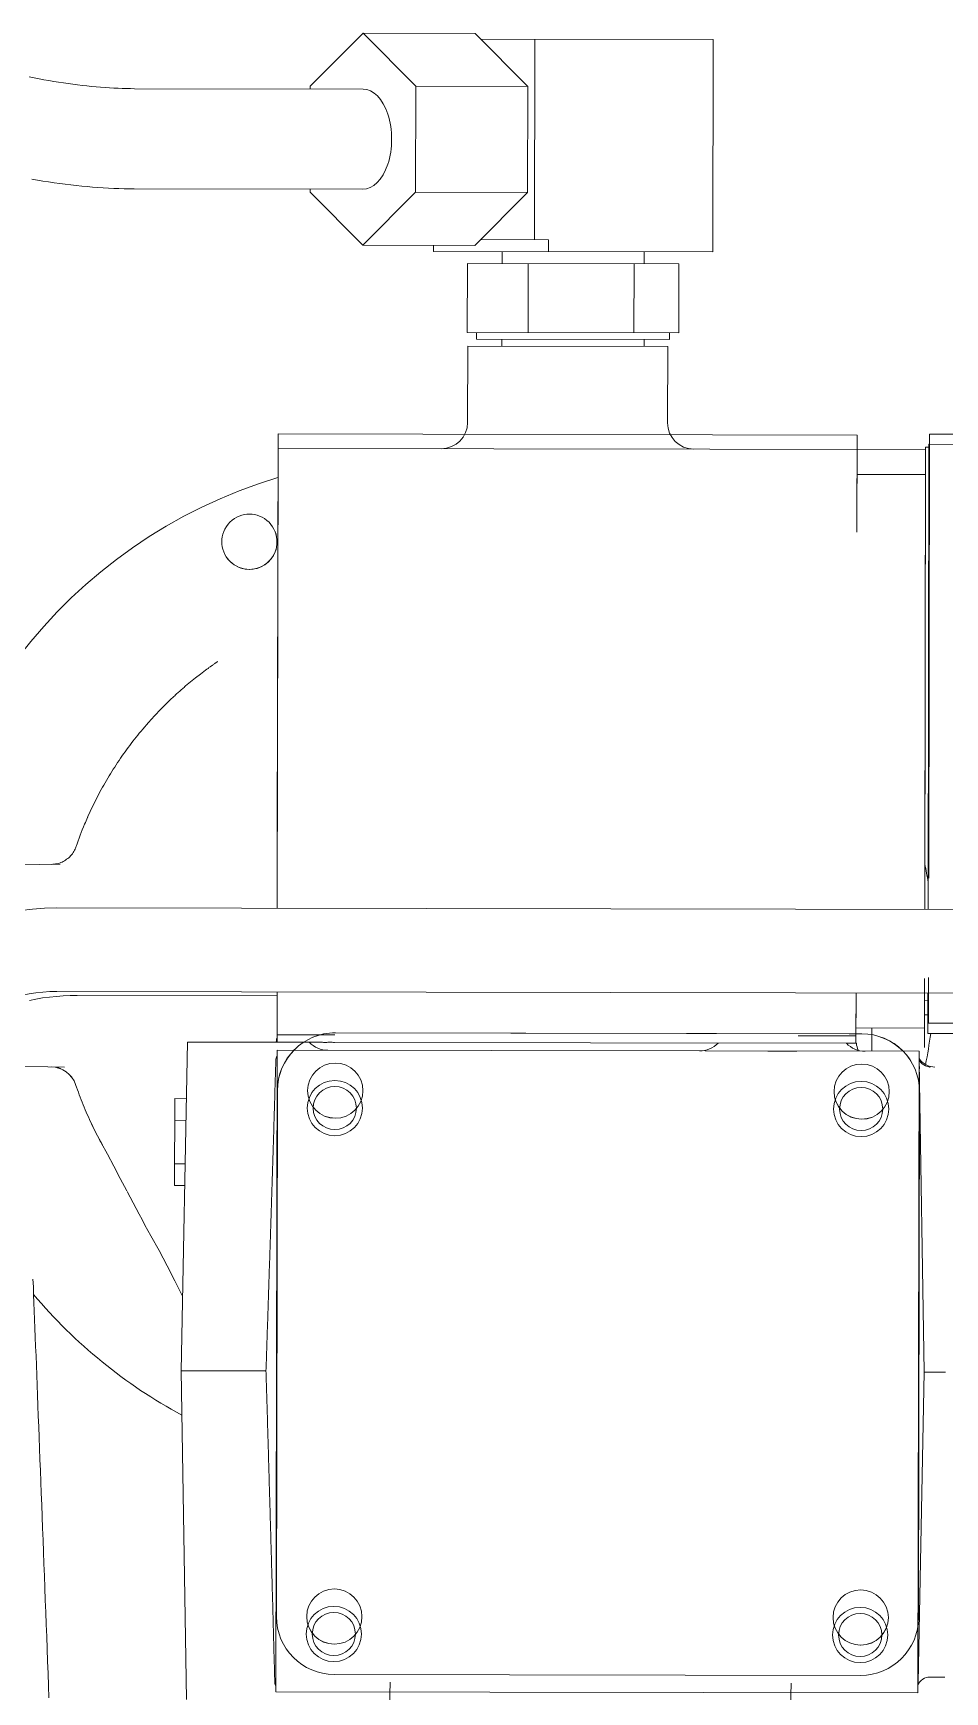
# Model space of a CAD drawing. Extents: x 766778 to 845620, y 133762 to 209800.
# Drawn here: x 786661.9 to 786835.1, y 191292.9 to 191608.3 of the extents above; entities that cross this region are included whole.
import ezdxf

# ---------------------------------------------------------------- set-up
doc = ezdxf.new("R2010")
doc.units = 0
doc.header["$MEASUREMENT"] = 0
doc.layers.get('0').update_dxf_attribs({"color": 1, "linetype": 'CONTINUOUS'})
doc.layers.add('LA-4748_SHOWN', color=2, linetype='CONTINUOUS', lineweight=53)
doc.layers.add('LA-5075_SHOWN', color=2, linetype='CONTINUOUS', lineweight=53)

# ---------------------------------------------------------------- blocks, each defined once
blk = doc.blocks.new('HE 3516C HSL RH')
at = {"layer": 'LA-5075_SHOWN', "color": 252, "lineweight": 5}
for p, q in [((-6551.45, 1142.06), (-6441.45, 1142.06)), ((-6551.45, 1142.06), (-6551.45, 1065.04)), ((-6441.45, 1123.56), (-6441.45, 1142.06)), ((-6427.66, 1057.83), (-6427.66, 1142.26)), ((-6399.66, 1142.26), (-6427.66, 1142.26)), ((-6428.45, 1057.83), (-6428.45, 1139.76)), ((-6427.66, 1139.76), (-6428.45, 1139.76)), ((-6428.45, 1134.56), (-6441.45, 1134.56)), ((-6428.45, 1025.65), (-6428.45, 1038.76)), ((-6427.66, 1030.26), (-6427.66, 1038.96)), ((-6441.45, 1035.56), (-6441.45, 1028.6)), ((-6427.66, 1031.86), (-6428.45, 1031.86)), ((-6467.97, 1028.23), (-6540.35, 1028.23)), ((-6440.35, 1028.22), (-6540.35, 1028.22)), ((-6440.35, 1028.23), (-6442.75, 1028.23)), ((-6399.66, 1030.26), (-6427.66, 1030.26)), ((-6551.35, 917.22), (-6551.35, 1017.23)), ((-6429.35, 917.22), (-6429.35, 1017.23)), ((-6540.35, 906.22), (-6440.35, 906.22))]:
    blk.add_line(p, q, dxfattribs=at)
at = {"layer": 'LA-5075_SHOWN', "color": 252, "lineweight": 5, "flags": 128}
for points in [[(-6529.84, 900), (-6529.79, 902.4), (-6529.74, 904.78)], [(-6453.53, 904.73), (-6453.57, 902.38), (-6453.62, 900)]]:
    blk.add_lwpolyline(points, dxfattribs=at)
at = {"layer": 'LA-5075_SHOWN', "color": 252, "lineweight": 5}
for centre, major_axis, start_param, end_param in [((-6540.35, 1017.22), (-11, 0), 4.712389, 6.283185), ((-6540.35, 1017.23), (-11, 0), 4.712389, 5.126991), ((-6440.35, 1017.23), (11, 0), 0, 1.570796), ((-6440.35, 1017.22), (11, 0), 0, 1.570796), ((-6540.35, 1017.23), (-11, 0), 5.493919, 6.283185), ((-6540.35, 1017.23), (-5.25, -0.01), 0, 3.139316), ((-6440.35, 1017.23), (-5.25, -0.01), 0, 3.139316), ((-6540.35, 917.22), (-11, 0), 0, 1.570796), ((-6540.35, 917.23), (-5.25, -0.01), 0, 3.139316), ((-6440.35, 917.23), (-5.25, -0.01), 0, 3.139316), ((-6440.35, 917.22), (11, 0), 4.712389, 6.283185)]:
    blk.add_ellipse(centre, major_axis=major_axis, ratio=0.999999, start_param=start_param, end_param=end_param, dxfattribs=at)
for centre in [(-6540.35, 1017.22), (-6440.35, 1017.22), (-6540.35, 917.22), (-6440.35, 917.22)]:
    blk.add_ellipse(centre, major_axis=(5.25, 0), ratio=0.999999, dxfattribs=at)
blk = doc.blocks.new('A$C7EB86452')
at = {"rotation": 352.0000000000881}
blk.add_blockref('HE 3516C HSL RH', (6185.31, -1654.92), dxfattribs=at)
blk = doc.blocks.new('ENGINE')
at = {"layer": 'LA-4748_SHOWN', "color": 252, "lineweight": 5}
for p, q in [((945677.65, 206298.76), (945667.58, 206288.74)), ((945698.95, 206298.65), (945677.65, 206298.76)), ((945687.61, 206288.63), (945677.65, 206298.76)), ((945708.91, 206288.52), (945698.95, 206298.65)), ((945700.05, 206297.54), (945744.15, 206297.3)), ((945710.08, 206259.38), (945710.28, 206297.48)), ((945743.94, 206256.95), (945744.15, 206297.3)), ((945614.18, 206290.69), (945615.12, 206290.49)), ((945615.12, 206290.49), (945616.06, 206290.31)), ((945616.06, 206290.31), (945616.99, 206290.13)), ((945616.99, 206290.13), (945617.92, 206289.96)), ((945617.92, 206289.96), (945618.84, 206289.8)), ((945618.84, 206289.8), (945619.76, 206289.65)), ((945619.76, 206289.65), (945620.68, 206289.51)), ((945620.68, 206289.51), (945621.59, 206289.37)), ((945621.59, 206289.37), (945622.49, 206289.24)), ((945622.49, 206289.24), (945623.38, 206289.12)), ((945623.38, 206289.12), (945624.27, 206289.01)), ((945624.27, 206289.01), (945625.15, 206288.91)), ((945625.15, 206288.91), (945626.02, 206288.82)), ((945626.02, 206288.82), (945626.89, 206288.73)), ((945626.89, 206288.73), (945627.74, 206288.66)), ((945627.74, 206288.66), (945628.58, 206288.59)), ((945628.58, 206288.59), (945629.42, 206288.53)), ((945629.42, 206288.53), (945630.24, 206288.48)), ((945630.24, 206288.48), (945631.05, 206288.44)), ((945631.05, 206288.44), (945631.85, 206288.41)), ((945631.85, 206288.41), (945632.64, 206288.38)), ((945632.64, 206288.38), (945633.42, 206288.37)), ((945633.42, 206288.37), (945634.18, 206288.36)), ((945634.18, 206288.36), (945677.59, 206288.13)), ((945667.58, 206288.74), (945667.58, 206288.18)), ((945687.51, 206268.47), (945687.61, 206288.63)), ((945708.91, 206288.52), (945687.61, 206288.63)), ((945708.8, 206268.36), (945708.91, 206288.52)), ((945614.59, 206271.21), (945615.66, 206271.02)), ((945615.66, 206271.02), (945616.72, 206270.84)), ((945616.72, 206270.84), (945617.79, 206270.68)), ((945617.79, 206270.68), (945618.85, 206270.52)), ((945618.85, 206270.52), (945619.9, 206270.37)), ((945619.9, 206270.37), (945620.96, 206270.23)), ((945620.96, 206270.23), (945622, 206270.1)), ((945622, 206270.1), (945623.04, 206269.98)), ((945623.04, 206269.98), (945624.08, 206269.87)), ((945624.08, 206269.87), (945625.11, 206269.77)), ((945625.11, 206269.77), (945626.14, 206269.68)), ((945626.14, 206269.68), (945627.15, 206269.6)), ((945627.15, 206269.6), (945628.16, 206269.52)), ((945628.16, 206269.52), (945629.17, 206269.46)), ((945629.17, 206269.46), (945630.17, 206269.41)), ((945630.17, 206269.41), (945631.16, 206269.37)), ((945631.16, 206269.37), (945632.14, 206269.34)), ((945632.14, 206269.34), (945633.11, 206269.32)), ((945633.11, 206269.32), (945634.08, 206269.31)), ((945634.08, 206269.31), (945677.49, 206269.08)), ((945667.48, 206269.13), (945667.48, 206268.58)), ((945667.48, 206268.58), (945677.44, 206258.44)), ((945677.44, 206258.44), (945687.51, 206268.47)), ((945708.8, 206268.36), (945687.51, 206268.47)), ((945698.74, 206258.33), (945708.8, 206268.36)), ((945698.74, 206258.33), (945677.44, 206258.44)), ((945690.87, 206257.23), (945690.88, 206258.37)), ((945699.85, 206259.44), (945712.74, 206259.37)), ((945712.73, 206257.12), (945712.74, 206259.37)), ((945690.87, 206257.23), (945743.94, 206256.95)), ((945697.24, 206241.8), (945697.31, 206254.9)), ((945697.31, 206254.9), (945737.48, 206254.69)), ((945703.91, 206257.17), (945703.9, 206254.87)), ((945708.8, 206241.74), (945708.87, 206254.84)), ((945728.89, 206241.63), (945728.96, 206254.73)), ((945730.9, 206257.02), (945730.89, 206254.72)), ((945737.41, 206241.59), (945737.48, 206254.69)), ((945697.24, 206241.8), (945737.41, 206241.59)), ((945698.98, 206241.79), (945698.97, 206240.52)), ((945735.67, 206241.6), (945735.67, 206240.33)), ((945697.32, 206239.18), (945697.24, 206224.68)), ((945735.32, 206238.98), (945697.32, 206239.18)), ((945698.97, 206240.52), (945735.67, 206240.33)), ((945703.82, 206240.5), (945703.82, 206239.15)), ((945730.81, 206240.35), (945730.81, 206239)), ((945735.32, 206238.98), (945735.24, 206224.48)), ((945661.22, 206219.87), (945660.76, 206132.42)), ((945661.22, 206219.87), (945784.22, 206219.22)), ((945784.4, 206131.77), (945784.86, 206220.22)), ((945784.86, 206220.22), (945812.86, 206220.07)), ((945771.22, 206219.29), (945771.16, 206208.29)), ((945783.76, 206131.77), (945784.22, 206219.22)), ((945653.81, 206207.03), (945653.33, 206206.81)), ((945654.29, 206207.19), (945653.81, 206207.03)), ((945654.77, 206207.3), (945654.29, 206207.19)), ((945655.26, 206207.37), (945654.77, 206207.3)), ((945655.74, 206207.39), (945655.26, 206207.37)), ((945656.23, 206207.36), (945655.74, 206207.39)), ((945656.71, 206207.29), (945656.23, 206207.36)), ((945657.19, 206207.18), (945656.71, 206207.29)), ((945657.67, 206207.01), (945657.19, 206207.18)), ((945658.15, 206206.79), (945657.67, 206207.01)), ((945650.84, 206204.1), (945650.68, 206203.61)), ((945651.07, 206204.57), (945650.84, 206204.1)), ((945651.34, 206205.03), (945651.07, 206204.57)), ((945651.66, 206205.47), (945651.34, 206205.03)), ((945652.02, 206205.87), (945651.66, 206205.47)), ((945652.43, 206206.23), (945652.02, 206205.87)), ((945652.87, 206206.55), (945652.43, 206206.23)), ((945653.33, 206206.81), (945652.87, 206206.55)), ((945658.61, 206206.52), (945658.15, 206206.79)), ((945659.04, 206206.2), (945658.61, 206206.52)), ((945659.45, 206205.83), (945659.04, 206206.2)), ((945659.81, 206205.43), (945659.45, 206205.83)), ((945660.12, 206204.99), (945659.81, 206205.43)), ((945660.39, 206204.52), (945660.12, 206204.99)), ((945660.61, 206204.04), (945660.39, 206204.52)), ((945660.77, 206203.56), (945660.61, 206204.04)), ((945650.49, 206202.64), (945650.47, 206202.17)), ((945650.47, 206202.17), (945650.49, 206201.69)), ((945650.56, 206203.12), (945650.49, 206202.64)), ((945650.49, 206201.69), (945650.55, 206201.21)), ((945650.55, 206201.21), (945650.66, 206200.72)), ((945650.68, 206203.61), (945650.56, 206203.12)), ((945650.66, 206200.72), (945650.82, 206200.23)), ((945660.59, 206200.18), (945660.76, 206200.67)), ((945660.76, 206200.67), (945660.87, 206201.15)), ((945660.88, 206203.07), (945660.77, 206203.56)), ((945660.87, 206201.15), (945660.94, 206201.64)), ((945660.95, 206202.58), (945660.88, 206203.07)), ((945660.94, 206201.64), (945660.97, 206202.11)), ((945660.97, 206202.11), (945660.95, 206202.58)), ((945650.82, 206200.23), (945651.04, 206199.75)), ((945651.04, 206199.75), (945651.31, 206199.29)), ((945651.31, 206199.29), (945651.62, 206198.85)), ((945651.62, 206198.85), (945651.98, 206198.45)), ((945651.98, 206198.45), (945652.39, 206198.08)), ((945652.39, 206198.08), (945652.82, 206197.76)), ((945652.82, 206197.76), (945653.28, 206197.49)), ((945653.28, 206197.49), (945653.76, 206197.27)), ((945657.62, 206197.25), (945658.1, 206197.46)), ((945658.1, 206197.46), (945658.56, 206197.73)), ((945658.56, 206197.73), (945659, 206198.05)), ((945659, 206198.05), (945659.41, 206198.41)), ((945659.41, 206198.41), (945659.77, 206198.81)), ((945659.77, 206198.81), (945660.09, 206199.24)), ((945660.09, 206199.24), (945660.37, 206199.7)), ((945660.37, 206199.7), (945660.59, 206200.18)), ((945653.76, 206197.27), (945654.24, 206197.1)), ((945654.24, 206197.1), (945654.72, 206196.98)), ((945654.72, 206196.98), (945655.2, 206196.91)), ((945655.2, 206196.91), (945655.69, 206196.89)), ((945655.69, 206196.89), (945656.17, 206196.91)), ((945656.17, 206196.91), (945656.66, 206196.97)), ((945656.66, 206196.97), (945657.14, 206197.08)), ((945657.14, 206197.08), (945657.62, 206197.25)), ((945648.34, 206178.51), (945648.25, 206178.44)), ((945648.44, 206178.58), (945648.34, 206178.51)), ((945648.54, 206178.65), (945648.44, 206178.58)), ((945648.64, 206178.72), (945648.54, 206178.65)), ((945648.74, 206178.78), (945648.64, 206178.72)), ((945648.84, 206178.85), (945648.74, 206178.78)), ((945648.94, 206178.92), (945648.84, 206178.85)), ((945649.04, 206178.99), (945648.94, 206178.92)), ((945649.13, 206179.06), (945649.04, 206178.99)), ((945649.23, 206179.13), (945649.13, 206179.06)), ((945649.33, 206179.19), (945649.23, 206179.13)), ((945649.43, 206179.26), (945649.33, 206179.19)), ((945649.53, 206179.33), (945649.43, 206179.26)), ((945649.63, 206179.4), (945649.53, 206179.33)), ((945643.5, 206174.76), (945644.42, 206175.53)), ((945644.42, 206175.53), (945645.36, 206176.28)), ((945645.36, 206176.28), (945646.31, 206177.01)), ((945646.31, 206177.01), (945647.27, 206177.73)), ((945647.37, 206177.81), (945647.27, 206177.73)), ((945647.46, 206177.88), (945647.37, 206177.81)), ((945647.56, 206177.95), (945647.46, 206177.88)), ((945647.66, 206178.02), (945647.56, 206177.95)), ((945647.76, 206178.09), (945647.66, 206178.02)), ((945647.85, 206178.16), (945647.76, 206178.09)), ((945647.95, 206178.23), (945647.85, 206178.16)), ((945648.05, 206178.3), (945647.95, 206178.23)), ((945648.15, 206178.37), (945648.05, 206178.3)), ((945648.25, 206178.44), (945648.15, 206178.37)), ((945640.68, 206172.24), (945640.53, 206172.11)), ((945640.82, 206172.38), (945640.68, 206172.24)), ((945640.97, 206172.52), (945640.82, 206172.38)), ((945641.12, 206172.65), (945640.97, 206172.52)), ((945641.26, 206172.79), (945641.12, 206172.65)), ((945641.41, 206172.92), (945641.26, 206172.79)), ((945641.56, 206173.06), (945641.41, 206172.92)), ((945641.7, 206173.19), (945641.56, 206173.06)), ((945641.85, 206173.32), (945641.7, 206173.19)), ((945642, 206173.46), (945641.85, 206173.32)), ((945642.15, 206173.59), (945642, 206173.46)), ((945642.3, 206173.72), (945642.15, 206173.59)), ((945642.45, 206173.85), (945642.3, 206173.72)), ((945642.59, 206173.98), (945642.45, 206173.85)), ((945642.74, 206174.11), (945642.59, 206173.98)), ((945642.89, 206174.24), (945642.74, 206174.11)), ((945643.05, 206174.37), (945642.89, 206174.24)), ((945643.2, 206174.5), (945643.05, 206174.37)), ((945643.35, 206174.63), (945643.2, 206174.5)), ((945643.5, 206174.76), (945643.35, 206174.63)), ((945636.42, 206167.87), (945637.57, 206169.12)), ((945637.57, 206169.12), (945638.75, 206170.35)), ((945638.75, 206170.35), (945639.96, 206171.56)), ((945640.1, 206171.69), (945639.96, 206171.56)), ((945640.25, 206171.83), (945640.1, 206171.69)), ((945640.39, 206171.97), (945640.25, 206171.83)), ((945640.53, 206172.11), (945640.39, 206171.97)), ((945634.99, 206166.2), (945634.67, 206165.82)), ((945635.31, 206166.58), (945634.99, 206166.2)), ((945635.31, 206166.58), (945636.42, 206167.87)), ((945632.53, 206163.08), (945632.23, 206162.68)), ((945632.83, 206163.48), (945632.53, 206163.08)), ((945633.13, 206163.88), (945632.83, 206163.48)), ((945633.43, 206164.27), (945633.13, 206163.88)), ((945633.74, 206164.66), (945633.43, 206164.27)), ((945634.05, 206165.05), (945633.74, 206164.66)), ((945634.36, 206165.44), (945634.05, 206165.05)), ((945634.67, 206165.82), (945634.36, 206165.44)), ((945630.24, 206159.82), (945629.97, 206159.4)), ((945630.52, 206160.23), (945630.24, 206159.82)), ((945630.8, 206160.65), (945630.52, 206160.23)), ((945631.08, 206161.06), (945630.8, 206160.65)), ((945631.36, 206161.47), (945631.08, 206161.06)), ((945631.65, 206161.87), (945631.36, 206161.47)), ((945631.94, 206162.28), (945631.65, 206161.87)), ((945632.23, 206162.68), (945631.94, 206162.28)), ((945628.14, 206156.42), (945627.89, 206155.98)), ((945628.39, 206156.85), (945628.14, 206156.42)), ((945628.65, 206157.28), (945628.39, 206156.85)), ((945628.91, 206157.71), (945628.65, 206157.28)), ((945629.17, 206158.13), (945628.91, 206157.71)), ((945629.43, 206158.56), (945629.17, 206158.13)), ((945629.7, 206158.98), (945629.43, 206158.56)), ((945629.97, 206159.4), (945629.7, 206158.98)), ((945626.3, 206153.04), (945627.4, 206155.11)), ((945627.64, 206155.55), (945627.4, 206155.11)), ((945627.89, 206155.98), (945627.64, 206155.55)), ((945624.86, 206150.02), (945625.27, 206150.93)), ((945625.27, 206150.93), (945626.3, 206153.04)), ((945624.76, 206149.81), (945624.76, 206149.81)), ((945624.76, 206149.8), (945624.76, 206149.81)), ((945624.77, 206149.83), (945624.78, 206149.84)), ((945624.77, 206149.83), (945624.77, 206149.83)), ((945624.77, 206149.82), (945624.77, 206149.83)), ((945624.77, 206149.82), (945624.77, 206149.82)), ((945624.77, 206149.81), (945624.77, 206149.82)), ((945624.78, 206149.85), (945624.79, 206149.86)), ((945624.78, 206149.85), (945624.78, 206149.85)), ((945624.78, 206149.84), (945624.78, 206149.85)), ((945624.79, 206149.88), (945624.8, 206149.89)), ((945624.79, 206149.87), (945624.79, 206149.88)), ((945624.79, 206149.86), (945624.79, 206149.87)), ((945624.8, 206149.9), (945624.81, 206149.91)), ((945624.8, 206149.89), (945624.8, 206149.9)), ((945624.81, 206149.92), (945624.82, 206149.93)), ((945624.81, 206149.91), (945624.81, 206149.92)), ((945624.82, 206149.94), (945624.83, 206149.95)), ((945624.82, 206149.93), (945624.82, 206149.94)), ((945624.83, 206149.96), (945624.84, 206149.98)), ((945624.83, 206149.95), (945624.83, 206149.96)), ((945624.84, 206149.98), (945624.85, 206149.99)), ((945624.85, 206149.99), (945624.85, 206150.01)), ((945622.27, 206143.59), (945622.39, 206143.82)), ((945622.39, 206143.82), (945622.49, 206144.05)), ((945622.49, 206144.05), (945622.58, 206144.29)), ((945603.8, 206140.76), (945619.55, 206140.95)), ((945617.92, 206140.93), (945618.17, 206140.94)), ((945618.17, 206140.94), (945618.43, 206140.96)), ((945618.43, 206140.96), (945618.68, 206141)), ((945618.68, 206141), (945618.93, 206141.05)), ((945618.93, 206141.05), (945619.18, 206141.11)), ((945619.18, 206141.11), (945619.42, 206141.18)), ((945619.42, 206141.18), (945619.66, 206141.27)), ((945619.66, 206141.27), (945619.9, 206141.37)), ((945619.9, 206141.37), (945620.13, 206141.48)), ((945620.13, 206141.48), (945620.35, 206141.6)), ((945620.35, 206141.6), (945620.57, 206141.73)), ((945620.57, 206141.73), (945620.78, 206141.88)), ((945620.78, 206141.88), (945620.98, 206142.03)), ((945620.98, 206142.03), (945621.18, 206142.19)), ((945621.18, 206142.19), (945621.36, 206142.37)), ((945621.36, 206142.37), (945621.54, 206142.55)), ((945621.54, 206142.55), (945621.71, 206142.74)), ((945621.71, 206142.74), (945621.87, 206142.94)), ((945621.87, 206142.94), (945622.01, 206143.15)), ((945622.01, 206143.15), (945622.15, 206143.37)), ((945622.15, 206143.37), (945622.27, 206143.59)), ((945618.9, 206132.64), (945796.69, 206131.7)), ((945614.86, 206115.32), (945616.13, 206115.53)), ((945616.13, 206115.53), (945617.42, 206115.69)), ((945617.42, 206115.69), (945618.73, 206115.82)), ((945618.73, 206115.82), (945620.05, 206115.92)), ((945618.81, 206116.76), (945796.61, 206115.82)), ((945620.05, 206115.92), (945621.38, 206115.97)), ((945621.38, 206115.97), (945622.71, 206115.98)), ((945622.71, 206115.98), (945660.67, 206115.78)), ((945660.63, 206106.96), (945660.68, 206116.54)), ((945770.62, 206106.38), (945770.67, 206115.96)), ((945783.67, 206115.89), (945783.64, 206109.22)), ((945784.27, 206108.22), (945784.31, 206115.89)), ((945613.61, 206115.08), (945614.86, 206115.32)), ((945783.67, 206114.5), (945784.31, 206114.41)), ((945783.64, 206109.22), (945770.64, 206109.29)), ((945773.64, 206109.28), (945773.62, 206104.87)), ((945643.63, 206107.05), (945642.21, 206044.56)), ((945655.87, 206106.99), (945643.63, 206107.05)), ((945655.97, 206106.99), (945655.87, 206106.99)), ((945656.07, 206106.98), (945655.97, 206106.99)), ((945656.17, 206106.98), (945656.07, 206106.98)), ((945656.27, 206106.98), (945656.17, 206106.98)), ((945656.37, 206106.98), (945656.27, 206106.98)), ((945656.46, 206106.98), (945656.37, 206106.98)), ((945656.56, 206106.98), (945656.46, 206106.98)), ((945656.66, 206106.98), (945656.56, 206106.98)), ((945656.76, 206106.98), (945656.66, 206106.98)), ((945656.86, 206106.98), (945656.76, 206106.98)), ((945656.95, 206106.98), (945656.86, 206106.98)), ((945657.05, 206106.98), (945656.95, 206106.98)), ((945657.15, 206106.98), (945657.05, 206106.98)), ((945657.24, 206106.98), (945657.15, 206106.98)), ((945657.34, 206106.98), (945657.24, 206106.98)), ((945657.44, 206106.98), (945657.34, 206106.98)), ((945657.53, 206106.98), (945657.44, 206106.98)), ((945657.63, 206106.98), (945657.53, 206106.98)), ((945657.72, 206106.98), (945657.63, 206106.98)), ((945657.82, 206106.98), (945657.72, 206106.98)), ((945657.91, 206106.98), (945657.82, 206106.98)), ((945658, 206106.97), (945657.91, 206106.98)), ((945658.1, 206106.97), (945658, 206106.97)), ((945658.19, 206106.97), (945658.1, 206106.97)), ((945658.28, 206106.97), (945658.19, 206106.97)), ((945658.37, 206106.97), (945658.28, 206106.97)), ((945658.46, 206106.97), (945658.37, 206106.97)), ((945658.55, 206106.97), (945658.46, 206106.97)), ((945658.65, 206106.97), (945658.55, 206106.97)), ((945658.74, 206106.97), (945658.65, 206106.97)), ((945658.84, 206106.97), (945658.74, 206106.97)), ((945658.94, 206106.97), (945658.84, 206106.97)), ((945659.04, 206106.97), (945658.94, 206106.97)), ((945659.14, 206106.97), (945659.04, 206106.97)), ((945659.24, 206106.97), (945659.14, 206106.97)), ((945659.35, 206106.97), (945659.24, 206106.97)), ((945659.45, 206106.97), (945659.35, 206106.97)), ((945659.56, 206106.97), (945659.45, 206106.97)), ((945659.67, 206106.97), (945659.56, 206106.97)), ((945659.78, 206106.97), (945659.67, 206106.97)), ((945659.88, 206106.96), (945659.78, 206106.97)), ((945659.99, 206106.96), (945659.88, 206106.96)), ((945659.98, 206106.96), (945659.98, 206106.96)), ((945660.1, 206106.96), (945659.99, 206106.96)), ((945660.22, 206106.96), (945660.1, 206106.96)), ((945660.33, 206106.96), (945660.22, 206106.96)), ((945660.44, 206106.96), (945660.33, 206106.96)), ((945660.55, 206106.96), (945660.44, 206106.96)), ((945660.48, 206106.96), (945660.53, 206107.31)), ((945660.53, 206107.31), (945660.56, 206107.66)), ((945660.66, 206106.96), (945660.55, 206106.96)), ((945660.63, 206108.37), (945671.63, 206108.31)), ((945666.74, 206106.93), (945660.66, 206106.96)), ((945666.92, 206106.93), (945666.74, 206106.93)), ((945667.11, 206106.93), (945666.92, 206106.93)), ((945667.3, 206106.93), (945667.11, 206106.93)), ((945667.49, 206106.92), (945667.3, 206106.93)), ((945667.69, 206106.92), (945667.49, 206106.92)), ((945667.88, 206106.92), (945667.69, 206106.92)), ((945668.08, 206106.92), (945667.88, 206106.92)), ((945668.28, 206106.92), (945668.08, 206106.92)), ((945668.48, 206106.92), (945668.28, 206106.92)), ((945668.68, 206106.92), (945668.48, 206106.92)), ((945668.88, 206106.92), (945668.68, 206106.92)), ((945669.08, 206106.92), (945668.88, 206106.92)), ((945669.28, 206106.92), (945669.08, 206106.92)), ((945669.48, 206106.91), (945669.28, 206106.92)), ((945669.69, 206106.91), (945669.48, 206106.91)), ((945669.89, 206106.91), (945669.69, 206106.91)), ((945670.1, 206106.91), (945669.89, 206106.91)), ((945670.3, 206106.91), (945670.1, 206106.91)), ((945670.51, 206106.91), (945670.3, 206106.91)), ((945670.71, 206106.91), (945670.51, 206106.91)), ((945670.92, 206106.91), (945670.71, 206106.91)), ((945671.13, 206106.91), (945670.92, 206106.91)), ((945671.33, 206106.9), (945671.13, 206106.91)), ((945671.54, 206106.9), (945671.33, 206106.9)), ((945671.54, 206106.9), (945768.79, 206106.39)), ((945759.63, 206107.85), (945770.63, 206107.79)), ((945768.94, 206106.39), (945768.79, 206106.39)), ((945769.09, 206106.39), (945768.94, 206106.39)), ((945769.23, 206106.39), (945769.09, 206106.39)), ((945769.36, 206106.39), (945769.23, 206106.39)), ((945769.49, 206106.39), (945769.36, 206106.39)), ((945769.62, 206106.39), (945769.49, 206106.39)), ((945769.73, 206106.39), (945769.62, 206106.39)), ((945769.84, 206106.39), (945769.73, 206106.39)), ((945769.95, 206106.39), (945769.84, 206106.39)), ((945770.05, 206106.39), (945769.95, 206106.39)), ((945770.14, 206106.38), (945770.05, 206106.39)), ((945770.22, 206106.38), (945770.14, 206106.38)), ((945770.3, 206106.38), (945770.22, 206106.38)), ((945770.37, 206106.38), (945770.3, 206106.38)), ((945770.43, 206106.38), (945770.37, 206106.38)), ((945770.49, 206106.38), (945770.43, 206106.38)), ((945770.54, 206106.38), (945770.49, 206106.38)), ((945770.58, 206106.38), (945770.54, 206106.38)), ((945770.62, 206106.38), (945770.58, 206106.38)), ((945770.65, 206106.38), (945770.62, 206106.38)), ((945770.67, 206106.38), (945770.65, 206106.38)), ((945770.69, 206106.38), (945770.67, 206106.38)), ((945770.7, 206106.38), (945770.69, 206106.38)), ((945770.7, 206106.38), (945770.7, 206106.38)), ((945784.27, 206108.22), (945812.27, 206108.07)), ((945660.62, 206105.46), (945659.98, 205983.46)), ((945660.36, 206102.52), (945660.38, 206103.01)), ((945660.38, 206103.01), (945660.4, 206103.5)), ((945782.62, 206104.82), (945660.62, 206105.46)), ((945781.97, 205982.82), (945782.62, 206104.82)), ((945782.61, 206103.42), (945782.88, 206103.07)), ((945782.61, 206103.26), (945782.75, 206102.98)), ((945782.64, 206102.84), (945782.64, 206102.85)), ((945783.36, 206043.81), (945782.64, 206102.85)), ((945782.64, 206102.83), (945782.64, 206102.84)), ((945782.64, 206102.83), (945782.64, 206102.83)), ((945782.64, 206102.82), (945782.64, 206102.83)), ((945782.64, 206102.81), (945782.64, 206102.82)), ((945782.64, 206102.8), (945782.64, 206102.81)), ((945782.64, 206102.79), (945782.64, 206102.8)), ((945782.75, 206102.98), (945782.95, 206102.7)), ((945782.88, 206103.07), (945783.18, 206102.75)), ((945603.6, 206102.76), (945620.26, 206102.38)), ((945618.86, 206102.28), (945618.89, 206102.27)), ((945618.89, 206102.27), (945618.92, 206102.26)), ((945618.92, 206102.26), (945618.95, 206102.26)), ((945618.95, 206102.26), (945618.98, 206102.25)), ((945618.98, 206102.25), (945619, 206102.24)), ((945619, 206102.24), (945619.03, 206102.23)), ((945619.03, 206102.23), (945619.06, 206102.22)), ((945619.06, 206102.22), (945619.09, 206102.22)), ((945619.09, 206102.22), (945619.12, 206102.21)), ((945619.12, 206102.21), (945619.14, 206102.2)), ((945619.14, 206102.2), (945619.17, 206102.19)), ((945619.17, 206102.19), (945619.2, 206102.18)), ((945619.2, 206102.18), (945619.23, 206102.17)), ((945619.23, 206102.17), (945619.26, 206102.16)), ((945619.26, 206102.16), (945619.28, 206102.15)), ((945619.28, 206102.15), (945619.31, 206102.14)), ((945619.31, 206102.14), (945619.34, 206102.13)), ((945619.34, 206102.13), (945619.37, 206102.12)), ((945619.37, 206102.12), (945619.4, 206102.11)), ((945619.4, 206102.11), (945619.42, 206102.1)), ((945619.42, 206102.1), (945619.45, 206102.09)), ((945619.45, 206102.09), (945619.48, 206102.07)), ((945619.48, 206102.07), (945619.51, 206102.06)), ((945619.51, 206102.06), (945619.53, 206102.05)), ((945621.1, 206101.02), (945621.13, 206100.98)), ((945621.13, 206100.98), (945621.17, 206100.95)), ((945621.17, 206100.95), (945621.2, 206100.91)), ((945621.2, 206100.91), (945621.24, 206100.87)), ((945621.24, 206100.87), (945621.27, 206100.84)), ((945621.27, 206100.84), (945621.31, 206100.8)), ((945621.31, 206100.8), (945621.34, 206100.76)), ((945621.34, 206100.76), (945621.37, 206100.72)), ((945621.37, 206100.72), (945621.41, 206100.69)), ((945621.41, 206100.69), (945621.44, 206100.65)), ((945621.44, 206100.65), (945621.47, 206100.61)), ((945621.47, 206100.61), (945621.5, 206100.57)), ((945621.5, 206100.57), (945621.53, 206100.53)), ((945621.53, 206100.53), (945621.56, 206100.49)), ((945621.56, 206100.49), (945621.59, 206100.45)), ((945621.59, 206100.45), (945621.62, 206100.41)), ((945621.62, 206100.41), (945621.65, 206100.37)), ((945621.65, 206100.37), (945621.68, 206100.33)), ((945621.68, 206100.33), (945621.71, 206100.29)), ((945621.71, 206100.29), (945621.74, 206100.25)), ((945621.74, 206100.25), (945621.76, 206100.21)), ((945621.76, 206100.21), (945621.79, 206100.17)), ((945621.79, 206100.17), (945621.82, 206100.13)), ((945621.82, 206100.13), (945621.84, 206100.09)), ((945660.26, 206099.56), (945660.28, 206100.06)), ((945660.28, 206100.06), (945660.3, 206100.55)), ((945660.3, 206100.55), (945660.31, 206101.04)), ((945660.31, 206101.04), (945660.33, 206101.54)), ((945660.33, 206101.54), (945660.35, 206102.03)), ((945660.35, 206102.03), (945660.36, 206102.52)), ((945782.64, 206102.78), (945782.64, 206102.79)), ((945782.64, 206102.77), (945782.64, 206102.78)), ((945782.64, 206102.76), (945782.64, 206102.77)), ((945782.64, 206102.75), (945782.64, 206102.76)), ((945782.64, 206102.74), (945782.64, 206102.75)), ((945782.64, 206102.73), (945782.64, 206102.74)), ((945782.64, 206102.72), (945782.64, 206102.73)), ((945782.64, 206102.71), (945782.64, 206102.72)), ((945782.64, 206102.7), (945782.64, 206102.71)), ((945782.64, 206102.69), (945782.64, 206102.7)), ((945782.64, 206102.68), (945782.64, 206102.69)), ((945782.64, 206102.67), (945782.64, 206102.68)), ((945782.64, 206102.66), (945782.64, 206102.67)), ((945782.64, 206102.65), (945782.64, 206102.66)), ((945782.64, 206102.64), (945782.64, 206102.65)), ((945782.64, 206102.63), (945782.64, 206102.64)), ((945782.64, 206102.62), (945782.64, 206102.63)), ((945782.65, 206101.9), (945782.65, 206101.92)), ((945782.65, 206101.88), (945782.65, 206101.9)), ((945782.65, 206101.86), (945782.65, 206101.88)), ((945782.65, 206101.85), (945782.65, 206101.86)), ((945782.65, 206101.83), (945782.65, 206101.85)), ((945782.65, 206101.81), (945782.65, 206101.83)), ((945782.65, 206101.79), (945782.65, 206101.81)), ((945782.65, 206101.77), (945782.65, 206101.79)), ((945782.65, 206101.75), (945782.65, 206101.77)), ((945782.65, 206101.73), (945782.65, 206101.75)), ((945782.65, 206101.71), (945782.65, 206101.73)), ((945782.65, 206101.69), (945782.65, 206101.71)), ((945782.65, 206101.67), (945782.65, 206101.69)), ((945782.65, 206101.65), (945782.65, 206101.67)), ((945782.65, 206101.63), (945782.65, 206101.65)), ((945782.65, 206101.62), (945782.65, 206101.63)), ((945782.66, 206101.6), (945782.65, 206101.62)), ((945782.66, 206101.58), (945782.66, 206101.6)), ((945782.66, 206101.56), (945782.66, 206101.58)), ((945782.66, 206101.54), (945782.66, 206101.56)), ((945782.66, 206101.52), (945782.66, 206101.54)), ((945782.66, 206101.5), (945782.66, 206101.52)), ((945782.66, 206101.48), (945782.66, 206101.5)), ((945782.66, 206101.46), (945782.66, 206101.48)), ((945782.95, 206102.7), (945783.2, 206102.44)), ((945783.18, 206102.75), (945783.53, 206102.47)), ((945783.2, 206102.44), (945783.49, 206102.21)), ((945783.49, 206102.21), (945783.81, 206102.03)), ((945783.53, 206102.47), (945783.91, 206102.24)), ((945783.81, 206102.03), (945784.13, 206101.9)), ((945783.91, 206102.24), (945784.32, 206102.05)), ((945784.13, 206101.9), (945784.45, 206101.83)), ((945784.32, 206102.05), (945784.74, 206101.92)), ((945784.45, 206101.83), (945784.59, 206101.81)), ((945784.59, 206101.81), (945784.72, 206101.81)), ((945784.72, 206101.81), (945784.72, 206101.81)), ((945784.74, 206101.92), (945785.18, 206101.83)), ((945785.18, 206101.83), (945785.61, 206101.8)), ((945622.34, 206099.03), (945622.51, 206098.55)), ((945622.51, 206098.55), (945622.68, 206098.06)), ((945622.68, 206098.06), (945622.85, 206097.58)), ((945622.85, 206097.58), (945623.02, 206097.1)), ((945623.02, 206097.1), (945623.2, 206096.62)), ((945623.2, 206096.62), (945623.38, 206096.14)), ((945660.15, 206096.11), (945660.16, 206096.6)), ((945660.16, 206096.6), (945660.18, 206097.1)), ((945660.18, 206097.1), (945660.2, 206097.59)), ((945660.2, 206097.59), (945660.21, 206098.08)), ((945660.21, 206098.08), (945660.23, 206098.58)), ((945660.23, 206098.58), (945660.25, 206099.07)), ((945660.25, 206099.07), (945660.26, 206099.56)), ((945623.38, 206096.14), (945623.57, 206095.67)), ((945623.57, 206095.67), (945623.76, 206095.2)), ((945623.76, 206095.2), (945623.95, 206094.73)), ((945623.95, 206094.73), (945624.14, 206094.26)), ((945624.14, 206094.26), (945624.34, 206093.8)), ((945624.34, 206093.8), (945624.54, 206093.34)), ((945624.54, 206093.34), (945624.74, 206092.88)), ((945641.07, 206079.82), (945641.15, 206096.3)), ((945641.15, 206096.3), (945643.38, 206096.29)), ((945660.05, 206093.14), (945660.06, 206093.64)), ((945660.06, 206093.64), (945660.08, 206094.13)), ((945660.08, 206094.13), (945660.1, 206094.63)), ((945660.1, 206094.63), (945660.11, 206095.12)), ((945660.11, 206095.12), (945660.13, 206095.62)), ((945660.13, 206095.62), (945660.15, 206096.11)), ((945624.74, 206092.88), (945624.94, 206092.42)), ((945624.94, 206092.42), (945625.15, 206091.97)), ((945625.15, 206091.97), (945625.36, 206091.51)), ((945625.36, 206091.51), (945625.57, 206091.07)), ((945625.57, 206091.07), (945625.79, 206090.62)), ((945625.79, 206090.62), (945626.01, 206090.17)), ((945641.13, 206092.18), (945643.29, 206092.17)), ((945659.94, 206090.17), (945659.96, 206090.67)), ((945659.96, 206090.67), (945659.98, 206091.16)), ((945659.98, 206091.16), (945659.99, 206091.66)), ((945659.99, 206091.66), (945660.01, 206092.15)), ((945660.01, 206092.15), (945660.03, 206092.65)), ((945660.03, 206092.65), (945660.05, 206093.14)), ((945626.01, 206090.17), (945626.23, 206089.73)), ((945626.23, 206089.73), (945626.45, 206089.29)), ((945626.45, 206089.29), (945626.68, 206088.86)), ((945626.68, 206088.86), (945626.91, 206088.42)), ((945626.91, 206088.42), (945627.14, 206087.99)), ((945628.34, 206085.76), (945627.15, 206087.98)), ((945659.82, 206086.7), (945659.84, 206087.19)), ((945659.84, 206087.19), (945659.86, 206087.69)), ((945659.86, 206087.69), (945659.88, 206088.19)), ((945659.88, 206088.19), (945659.89, 206088.68)), ((945659.89, 206088.68), (945659.91, 206089.18)), ((945659.91, 206089.18), (945659.93, 206089.68)), ((945659.93, 206089.68), (945659.94, 206090.17)), ((945629.55, 206083.49), (945628.34, 206085.76)), ((945641.09, 206083.94), (945643.1, 206083.93)), ((945659.72, 206083.71), (945659.74, 206084.21)), ((945659.74, 206084.21), (945659.76, 206084.71)), ((945659.76, 206084.71), (945659.77, 206085.21)), ((945659.77, 206085.21), (945659.79, 206085.7)), ((945659.79, 206085.7), (945659.81, 206086.2)), ((945659.81, 206086.2), (945659.82, 206086.7)), ((945630.76, 206081.17), (945629.55, 206083.49)), ((945631.97, 206078.82), (945630.76, 206081.17)), ((945659.6, 206080.23), (945659.62, 206080.73)), ((945659.62, 206080.73), (945659.63, 206081.22)), ((945659.63, 206081.22), (945659.65, 206081.72)), ((945659.65, 206081.72), (945659.67, 206082.22)), ((945659.67, 206082.22), (945659.69, 206082.72)), ((945659.69, 206082.72), (945659.7, 206083.22)), ((945659.7, 206083.22), (945659.72, 206083.71)), ((945632.61, 206077.57), (945632.05, 206078.66)), ((945633.17, 206076.49), (945632.61, 206077.57)), ((945641.07, 206079.82), (945643.01, 206079.81)), ((945659.49, 206077.23), (945659.51, 206077.73)), ((945659.51, 206077.73), (945659.53, 206078.23)), ((945659.53, 206078.23), (945659.55, 206078.73)), ((945659.55, 206078.73), (945659.56, 206079.23)), ((945659.56, 206079.23), (945659.58, 206079.73)), ((945659.58, 206079.73), (945659.6, 206080.23)), ((945633.73, 206075.42), (945633.17, 206076.49)), ((945634.3, 206074.37), (945633.73, 206075.42)), ((945659.39, 206074.23), (945659.41, 206074.73)), ((945659.41, 206074.73), (945659.42, 206075.23)), ((945659.42, 206075.23), (945659.44, 206075.73)), ((945659.44, 206075.73), (945659.46, 206076.23)), ((945659.46, 206076.23), (945659.48, 206076.73)), ((945659.48, 206076.73), (945659.49, 206077.23)), ((945634.86, 206073.32), (945634.3, 206074.37)), ((945635.42, 206072.28), (945634.86, 206073.32)), ((945635.98, 206071.26), (945635.42, 206072.28)), ((945636.53, 206070.25), (945635.98, 206071.26)), ((945659.28, 206071.23), (945659.3, 206071.73)), ((945659.3, 206071.73), (945659.32, 206072.23)), ((945659.32, 206072.23), (945659.34, 206072.73)), ((945659.34, 206072.73), (945659.35, 206073.23)), ((945659.35, 206073.23), (945659.37, 206073.73)), ((945659.37, 206073.73), (945659.39, 206074.23)), ((945638.07, 206067.41), (945636.53, 206070.25)), ((945659.16, 206067.72), (945659.18, 206068.22)), ((945659.18, 206068.22), (945659.19, 206068.72)), ((945659.19, 206068.72), (945659.21, 206069.22)), ((945659.21, 206069.22), (945659.23, 206069.73)), ((945659.23, 206069.73), (945659.25, 206070.23)), ((945659.25, 206070.23), (945659.26, 206070.73)), ((945659.26, 206070.73), (945659.28, 206071.23)), ((945639.58, 206064.55), (945638.07, 206067.41)), ((945659.05, 206064.7), (945659.07, 206065.21)), ((945659.07, 206065.21), (945659.09, 206065.71)), ((945659.09, 206065.71), (945659.1, 206066.21)), ((945659.1, 206066.21), (945659.12, 206066.71)), ((945659.12, 206066.71), (945659.14, 206067.22)), ((945659.14, 206067.22), (945659.16, 206067.72)), ((945614.11, 206062.06), (945614.17, 206060.62)), ((945641.07, 206061.67), (945639.58, 206064.55)), ((945658.94, 206061.68), (945658.96, 206062.19)), ((945658.96, 206062.19), (945658.98, 206062.69)), ((945658.98, 206062.69), (945659, 206063.19)), ((945659, 206063.19), (945659.01, 206063.7)), ((945659.01, 206063.7), (945659.03, 206064.2)), ((945659.03, 206064.2), (945659.05, 206064.7)), ((945614.17, 206060.62), (945614.22, 206059.13)), ((945614.22, 206059.13), (945614.27, 206057.6)), ((945642.53, 206058.76), (945641.07, 206061.67)), ((945658.81, 206058.15), (945658.83, 206058.66)), ((945658.83, 206058.66), (945658.85, 206059.16)), ((945658.85, 206059.16), (945658.87, 206059.67)), ((945658.87, 206059.67), (945658.89, 206060.17)), ((945658.89, 206060.17), (945658.9, 206060.68)), ((945658.9, 206060.68), (945658.92, 206061.18)), ((945658.92, 206061.18), (945658.94, 206061.68)), ((945614.27, 206057.6), (945614.33, 206056.02)), ((945614.33, 206056.02), (945614.39, 206054.41)), ((945658.7, 206055.12), (945658.72, 206055.63)), ((945658.72, 206055.63), (945658.74, 206056.13)), ((945658.74, 206056.13), (945658.76, 206056.64)), ((945658.76, 206056.64), (945658.78, 206057.14)), ((945658.78, 206057.14), (945658.8, 206057.65)), ((945658.8, 206057.65), (945658.81, 206058.15)), ((945614.39, 206054.41), (945614.45, 206052.75)), ((945614.45, 206052.75), (945614.51, 206051.04)), ((945658.59, 206052.09), (945658.61, 206052.59)), ((945658.61, 206052.59), (945658.63, 206053.1)), ((945658.63, 206053.1), (945658.65, 206053.6)), ((945658.65, 206053.6), (945658.67, 206054.11)), ((945658.67, 206054.11), (945658.69, 206054.62)), ((945658.69, 206054.62), (945658.7, 206055.12)), ((945614.51, 206051.04), (945614.57, 206049.3)), ((945614.57, 206049.3), (945614.63, 206047.51)), ((945658.46, 206048.54), (945658.5, 206049.55)), ((945658.5, 206049.55), (945658.52, 206050.06)), ((945658.52, 206050.06), (945658.54, 206050.57)), ((945658.54, 206050.57), (945658.56, 206051.07)), ((945658.56, 206051.07), (945658.57, 206051.58)), ((945658.57, 206051.58), (945658.59, 206052.09)), ((945614.63, 206047.51), (945614.7, 206045.69)), ((945658.37, 206046), (945658.39, 206046.51)), ((945658.39, 206046.51), (945658.41, 206047.01)), ((945658.41, 206047.01), (945658.43, 206047.52)), ((945658.43, 206047.52), (945658.44, 206048.03)), ((945658.44, 206048.03), (945658.46, 206048.54)), ((945614.7, 206045.69), (945614.76, 206043.82)), ((945614.76, 206043.82), (945614.83, 206041.93)), ((945653.78, 206044.5), (945642.21, 206044.56)), ((945642.97, 205982.05), (945642.21, 206044.56)), ((945654.03, 206044.49), (945653.78, 206044.5)), ((945654.28, 206044.49), (945654.03, 206044.49)), ((945654.53, 206044.49), (945654.28, 206044.49)), ((945654.77, 206044.49), (945654.53, 206044.49)), ((945655.01, 206044.49), (945654.77, 206044.49)), ((945655.25, 206044.49), (945655.01, 206044.49)), ((945655.49, 206044.49), (945655.25, 206044.49)), ((945655.72, 206044.49), (945655.49, 206044.49)), ((945655.95, 206044.48), (945655.72, 206044.49)), ((945656.17, 206044.48), (945655.95, 206044.48)), ((945656.38, 206044.48), (945656.17, 206044.48)), ((945656.59, 206044.48), (945656.38, 206044.48)), ((945656.78, 206044.48), (945656.59, 206044.48)), ((945656.97, 206044.48), (945656.78, 206044.48)), ((945657.15, 206044.48), (945656.97, 206044.48)), ((945657.31, 206044.48), (945657.15, 206044.48)), ((945657.47, 206044.48), (945657.31, 206044.48)), ((945657.62, 206044.48), (945657.47, 206044.48)), ((945657.77, 206044.47), (945657.62, 206044.48)), ((945657.9, 206044.47), (945657.77, 206044.47)), ((945658.02, 206044.47), (945657.9, 206044.47)), ((945658.13, 206044.47), (945658.02, 206044.47)), ((945658.23, 206044.47), (945658.13, 206044.47)), ((945658.31, 206044.47), (945658.23, 206044.47)), ((945658.31, 206044.47), (945658.33, 206044.98)), ((945658.33, 206043.96), (945658.31, 206044.47)), ((945658.33, 206044.98), (945658.35, 206045.49)), ((945658.34, 206043.45), (945658.33, 206043.96)), ((945658.35, 206042.95), (945658.34, 206043.45)), ((945658.35, 206045.49), (945658.37, 206046)), ((945658.37, 206042.44), (945658.35, 206042.95)), ((945782.02, 205984.79), (945783.36, 206043.81)), ((945783.37, 206043.81), (945783.36, 206043.81)), ((945783.4, 206043.81), (945783.37, 206043.81)), ((945783.45, 206043.81), (945783.4, 206043.81)), ((945783.53, 206043.81), (945783.45, 206043.81)), ((945783.62, 206043.81), (945783.53, 206043.81)), ((945783.74, 206043.81), (945783.62, 206043.81)), ((945783.88, 206043.81), (945783.74, 206043.81)), ((945784.03, 206043.81), (945783.88, 206043.81)), ((945784.21, 206043.81), (945784.03, 206043.81)), ((945784.4, 206043.81), (945784.21, 206043.81)), ((945784.6, 206043.81), (945784.4, 206043.81)), ((945784.82, 206043.81), (945784.6, 206043.81)), ((945785.06, 206043.81), (945784.82, 206043.81)), ((945785.31, 206043.8), (945785.06, 206043.81)), ((945785.57, 206043.8), (945785.31, 206043.8)), ((945785.85, 206043.8), (945785.57, 206043.8)), ((945786.14, 206043.8), (945785.85, 206043.8)), ((945786.45, 206043.8), (945786.14, 206043.8)), ((945786.76, 206043.8), (945786.45, 206043.8)), ((945787.07, 206043.79), (945786.76, 206043.8)), ((945787.39, 206043.79), (945787.07, 206043.79)), ((945614.83, 206041.93), (945614.9, 206040)), ((945614.9, 206040), (945614.96, 206038.04)), ((945658.38, 206041.93), (945658.37, 206042.44)), ((945658.39, 206041.42), (945658.38, 206041.93)), ((945658.41, 206040.91), (945658.39, 206041.42)), ((945658.42, 206040.41), (945658.41, 206040.91)), ((945658.43, 206039.9), (945658.42, 206040.41)), ((945658.45, 206039.39), (945658.43, 206039.9)), ((945614.96, 206038.04), (945615.03, 206036.04)), ((945658.46, 206038.88), (945658.45, 206039.39)), ((945658.47, 206038.38), (945658.46, 206038.88)), ((945658.49, 206037.87), (945658.47, 206038.38)), ((945658.5, 206037.36), (945658.49, 206037.87)), ((945658.51, 206036.86), (945658.5, 206037.36)), ((945658.53, 206036.35), (945658.51, 206036.86)), ((945615.03, 206036.04), (945615.1, 206034.03)), ((945615.1, 206034.03), (945615.18, 206031.98)), ((945658.54, 206035.84), (945658.53, 206036.35)), ((945658.55, 206035.34), (945658.54, 206035.84)), ((945658.57, 206034.83), (945658.55, 206035.34)), ((945658.58, 206034.32), (945658.57, 206034.83)), ((945658.59, 206033.82), (945658.58, 206034.32)), ((945658.6, 206033.31), (945658.59, 206033.82)), ((945615.18, 206031.98), (945615.25, 206029.91)), ((945658.62, 206032.81), (945658.6, 206033.31)), ((945658.63, 206032.3), (945658.62, 206032.81)), ((945658.64, 206031.8), (945658.63, 206032.3)), ((945658.66, 206031.29), (945658.64, 206031.8)), ((945658.67, 206030.79), (945658.66, 206031.29)), ((945658.68, 206030.28), (945658.67, 206030.79)), ((945658.7, 206029.78), (945658.68, 206030.28)), ((945615.25, 206029.91), (945615.32, 206027.81)), ((945615.32, 206027.81), (945615.39, 206025.68)), ((945658.71, 206029.27), (945658.7, 206029.78)), ((945658.72, 206028.77), (945658.71, 206029.27)), ((945658.73, 206028.26), (945658.72, 206028.77)), ((945658.75, 206027.76), (945658.73, 206028.26)), ((945658.76, 206027.26), (945658.75, 206027.76)), ((945658.77, 206026.75), (945658.76, 206027.26)), ((945615.39, 206025.68), (945615.47, 206023.53)), ((945658.79, 206026.25), (945658.77, 206026.75)), ((945658.8, 206025.74), (945658.79, 206026.25)), ((945658.81, 206025.24), (945658.8, 206025.74)), ((945658.82, 206024.74), (945658.81, 206025.24)), ((945658.84, 206024.23), (945658.82, 206024.74)), ((945658.85, 206023.73), (945658.84, 206024.23)), ((945615.47, 206023.53), (945615.55, 206021.36)), ((945615.55, 206021.36), (945615.62, 206019.16)), ((945658.86, 206023.23), (945658.85, 206023.73)), ((945658.87, 206022.73), (945658.86, 206023.23)), ((945658.89, 206022.22), (945658.87, 206022.73)), ((945658.9, 206021.72), (945658.89, 206022.22)), ((945658.91, 206021.22), (945658.9, 206021.72)), ((945658.93, 206020.72), (945658.91, 206021.22)), ((945615.62, 206019.16), (945615.7, 206016.95)), ((945658.94, 206020.21), (945658.93, 206020.72)), ((945658.95, 206019.71), (945658.94, 206020.21)), ((945658.96, 206019.21), (945658.95, 206019.71)), ((945658.98, 206018.71), (945658.96, 206019.21)), ((945658.99, 206018.21), (945658.98, 206018.71)), ((945659, 206017.71), (945658.99, 206018.21)), ((945659.01, 206017.2), (945659, 206017.71)), ((945615.7, 206016.95), (945615.78, 206014.71)), ((945615.78, 206014.71), (945615.85, 206012.47)), ((945659.03, 206016.7), (945659.01, 206017.2)), ((945659.04, 206016.2), (945659.03, 206016.7)), ((945659.05, 206015.7), (945659.04, 206016.2)), ((945659.06, 206015.2), (945659.05, 206015.7)), ((945659.08, 206014.7), (945659.06, 206015.2)), ((945659.09, 206014.2), (945659.08, 206014.7)), ((945615.85, 206012.47), (945615.93, 206010.21)), ((945659.1, 206013.7), (945659.09, 206014.2)), ((945659.11, 206013.2), (945659.1, 206013.7)), ((945659.12, 206012.7), (945659.11, 206013.2)), ((945659.14, 206012.2), (945659.12, 206012.7)), ((945659.15, 206011.7), (945659.14, 206012.2)), ((945659.16, 206011.2), (945659.15, 206011.7)), ((945615.93, 206010.21), (945616.01, 206007.94)), ((945659.17, 206010.7), (945659.16, 206011.2)), ((945659.19, 206010.2), (945659.17, 206010.7)), ((945659.2, 206009.7), (945659.19, 206010.2)), ((945659.21, 206009.2), (945659.2, 206009.7)), ((945659.22, 206008.71), (945659.21, 206009.2)), ((945659.24, 206008.21), (945659.22, 206008.71)), ((945659.25, 206007.71), (945659.24, 206008.21)), ((945616.01, 206007.94), (945616.09, 206005.66)), ((945616.09, 206005.66), (945616.17, 206003.37)), ((945659.26, 206007.21), (945659.25, 206007.71)), ((945659.27, 206006.71), (945659.26, 206007.21)), ((945659.28, 206006.21), (945659.27, 206006.71)), ((945659.3, 206005.72), (945659.28, 206006.21)), ((945659.31, 206005.22), (945659.3, 206005.72)), ((945659.32, 206004.72), (945659.31, 206005.22)), ((945616.17, 206003.37), (945616.24, 206001.06)), ((945659.33, 206004.22), (945659.32, 206004.72)), ((945659.34, 206003.72), (945659.33, 206004.22)), ((945659.36, 206003.23), (945659.34, 206003.72)), ((945659.37, 206002.73), (945659.36, 206003.23)), ((945659.38, 206002.23), (945659.37, 206002.73)), ((945659.39, 206001.74), (945659.38, 206002.23)), ((945616.24, 206001.06), (945616.32, 205998.75)), ((945616.32, 205998.75), (945616.4, 205996.43)), ((945659.4, 206001.24), (945659.39, 206001.74)), ((945659.42, 206000.74), (945659.4, 206001.24)), ((945659.43, 206000.25), (945659.42, 206000.74)), ((945659.44, 205999.75), (945659.43, 206000.25)), ((945659.45, 205999.25), (945659.44, 205999.75)), ((945659.46, 205998.76), (945659.45, 205999.25)), ((945659.47, 205998.26), (945659.46, 205998.76)), ((945616.4, 205996.43), (945616.48, 205994.11)), ((945659.49, 205997.77), (945659.47, 205998.26)), ((945659.5, 205997.27), (945659.49, 205997.77)), ((945659.51, 205996.78), (945659.5, 205997.27)), ((945659.52, 205996.28), (945659.51, 205996.78)), ((945659.53, 205995.79), (945659.52, 205996.28)), ((945659.54, 205995.29), (945659.53, 205995.79)), ((945616.48, 205994.11), (945616.56, 205991.77)), ((945659.56, 205994.8), (945659.54, 205995.29)), ((945659.57, 205994.3), (945659.56, 205994.8)), ((945659.58, 205993.81), (945659.57, 205994.3)), ((945659.59, 205993.31), (945659.58, 205993.81)), ((945659.6, 205992.82), (945659.59, 205993.31)), ((945659.61, 205992.32), (945659.6, 205992.82)), ((945616.56, 205991.77), (945616.64, 205989.44)), ((945616.64, 205989.44), (945616.72, 205987.1)), ((945659.63, 205991.83), (945659.61, 205992.32)), ((945659.64, 205991.34), (945659.63, 205991.83)), ((945659.65, 205990.84), (945659.64, 205991.34)), ((945659.66, 205990.35), (945659.65, 205990.84)), ((945659.67, 205989.86), (945659.66, 205990.35)), ((945659.68, 205989.36), (945659.67, 205989.86)), ((945659.7, 205988.87), (945659.68, 205989.36)), ((945616.72, 205987.1), (945616.79, 205984.77)), ((945659.71, 205988.38), (945659.7, 205988.87)), ((945659.72, 205987.88), (945659.71, 205988.38)), ((945659.73, 205987.39), (945659.72, 205987.88)), ((945659.74, 205986.9), (945659.73, 205987.39)), ((945659.75, 205986.4), (945659.74, 205986.9)), ((945659.76, 205985.91), (945659.75, 205986.4)), ((945616.79, 205984.77), (945616.87, 205982.43)), ((945659.77, 205985.42), (945659.76, 205985.91)), ((945659.78, 205985.38), (945659.77, 205985.42)), ((945659.78, 205985.35), (945659.78, 205985.38)), ((945659.78, 205985.31), (945659.78, 205985.35)), ((945659.78, 205985.28), (945659.78, 205985.31)), ((945659.79, 205985.24), (945659.78, 205985.28)), ((945659.79, 205985.21), (945659.79, 205985.24)), ((945659.8, 205985.17), (945659.79, 205985.21)), ((945659.8, 205985.13), (945659.8, 205985.17)), ((945659.81, 205985.1), (945659.8, 205985.13)), ((945659.81, 205985.06), (945659.81, 205985.1)), ((945659.82, 205985.03), (945659.81, 205985.06)), ((945659.83, 205984.99), (945659.82, 205985.03)), ((945659.84, 205984.96), (945659.83, 205984.99)), ((945659.85, 205984.92), (945659.84, 205984.96)), ((945659.86, 205984.89), (945659.85, 205984.92)), ((945659.87, 205984.86), (945659.86, 205984.89)), ((945659.88, 205984.82), (945659.87, 205984.86)), ((945659.89, 205984.79), (945659.88, 205984.82)), ((945659.91, 205984.75), (945659.89, 205984.79)), ((945659.92, 205984.72), (945659.91, 205984.75)), ((945659.94, 205984.68), (945659.92, 205984.72)), ((945659.95, 205984.65), (945659.94, 205984.68)), ((945659.97, 205984.62), (945659.95, 205984.65)), ((945659.98, 205984.58), (945659.97, 205984.62)), ((945659.98, 205983.46), (945781.97, 205982.82)), ((945782.13, 205984.65), (945781.98, 205984.38)), ((945782.33, 205984.93), (945782.13, 205984.65)), ((945782.58, 205985.19), (945782.33, 205984.93)), ((945782.58, 205985.19), (945782.33, 205984.93)), ((945782.87, 205985.42), (945782.58, 205985.19)), ((945782.87, 205985.42), (945782.58, 205985.19)), ((945783.19, 205985.6), (945782.87, 205985.42)), ((945783.19, 205985.6), (945782.87, 205985.42)), ((945783.52, 205985.72), (945783.19, 205985.6)), ((945783.52, 205985.72), (945783.19, 205985.6)), ((945783.84, 205985.79), (945783.52, 205985.72)), ((945783.98, 205985.81), (945783.84, 205985.79)), ((945784.11, 205985.81), (945783.98, 205985.81)), ((945784.11, 205985.81), (945784.1, 205985.81))]:
    blk.add_line(p, q, dxfattribs=at)
for centre, radius in [((945671.56, 206094.4), 5.25), ((945671.56, 206094.4), 4.1), ((945771.56, 206093.88), 5.25), ((945771.56, 206093.88), 4.1), ((945671.03, 205994.4), 5.25), ((945771.03, 205993.88), 5.25), ((945671.03, 205994.4), 4.1), ((945771.03, 205993.88), 4.1)]:
    blk.add_circle(centre, radius, dxfattribs=at)
for centre, radius, start, end in [((945692.25, 206224.71), 5, 269.6986, 359.6986), ((945740.24, 206224.45), 5, 179.6986, 269.6986), ((945655.71, 206202.14), 5.25, 243.1653, 21.7173), ((945655.71, 206202.14), 5.25, 213.4469, 229.8341), ((945617.86, 206145.93), 5, 338.7545, 340.8378), ((945618.65, 206086.6), 46.04, 89.6986, 178.0715), ((945618.65, 206086.6), 30.16, 89.6986, 168.1066), ((945670.33, 206110.41), 5, 224.1256, 269.6986), ((945740.9, 206110.04), 5, 269.6986, 315.2716), ((945772.38, 206109.87), 5, 224.1256, 269.6986), ((945775.68, 206106.86), 5, 185.4378, 200.9853), ((945662.36, 206103.44), 1.97, 152.8602, 177.1106), ((945662.39, 206103.44), 1.99, 177.0185, 178.0819), ((945753.13, 205442.83), 662.14, 89.46112, 89.93612), ((945780.64, 206102.83), 2, 0.6986, 10.3725), ((945617.6, 206097.44), 5, 18.5585, 88.6979), ((945688.7, 206121.31), 70, 208.424, 208.4334), ((945780.02, 205984.83), 2, 349.0247, 358.6986)]:
    blk.add_arc(centre, radius, start, end, dxfattribs=at)
for centre, major_axis, ratio, start_param, end_param in [((945677.54, 206278.6), (-0.05, -9.52), 0.573576, 0, 3.141593), ((945688.68, 206121.31), (0.51, 97), 0.999848, 0.292702, 1.548867), ((945688.56, 206121.36), (-16.72, -67.87), 0.999361, 4.554221, 4.619496), ((945524.8, 205645.86), (104.07, 509.68), 0.035223, 0.157583, 0.173189), ((945688.72, 206121.31), (0.51, 97), 0.999848, 4.880016, 4.915794), ((945688.72, 206121.31), (0.51, 97), 0.999848, 4.520264, 4.582212), ((945659.37, 206098.78), (3.71, 6.51), 0.397639, 0.216158, 0.224098), ((945688.41, 206121.23), (-19.34, 68.52), 0.999998, 1.570795, 1.570796), ((945688.69, 206121.32), (-0.37, -70.01), 0.999834, 5.041667, 5.051529), ((945688.69, 206121.32), (-0.37, -70.01), 0.999834, 5.146874, 5.221111), ((945688.68, 206121.31), (-0.51, -97), 0.999848, 5.413003, 5.789858), ((945787.08, 205985.79), (7, -0.04), 0.000016, 4.273971, 4.712326)]:
    blk.add_ellipse(centre, major_axis=major_axis, ratio=ratio, start_param=start_param, end_param=end_param, dxfattribs=at)
at = {"color": 4, "linetype": 'Continuous', "ltscale": 12, "rotation": 7.698618751251217}
blk.add_blockref('A$C7EB86452', (945855.32, 205857.51), dxfattribs=at)

msp = doc.modelspace()

# ---------------------------------------------------------------- block references
at = {"color": 7, "linetype": 'Continuous', "rotation": 0.1984573570547499}
msp.add_blockref('ENGINE', (-158232.80366, -17964.77499), dxfattribs=at)

doc.saveas('drawing.dxf')
